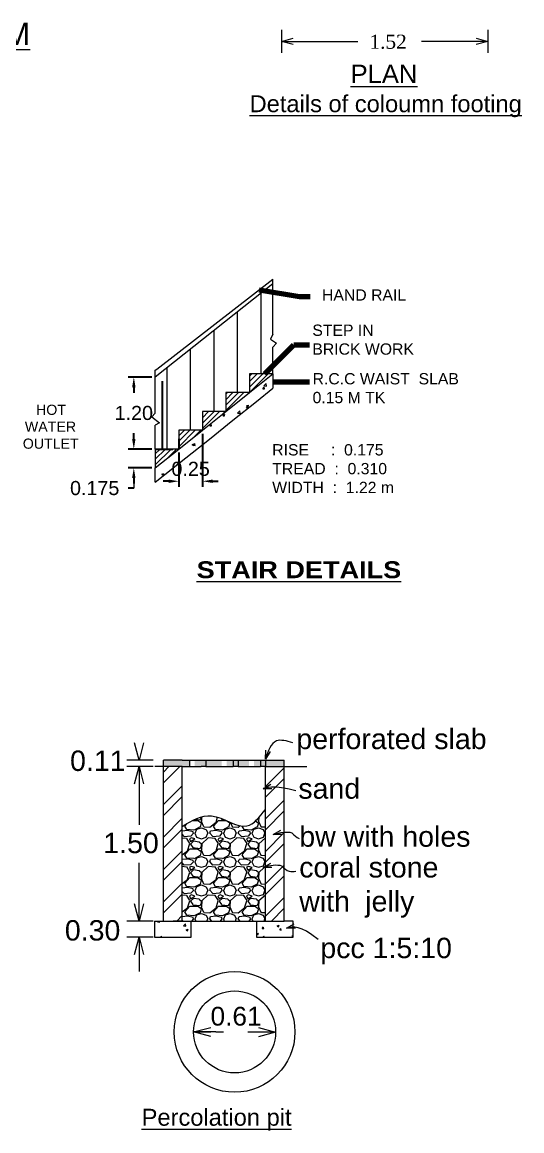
# Model space of a CAD drawing. Header units: metres. Extents: x -56 to 205, y -186 to -77.
# Drawn here: x 62.86 to 71.71, y -146.18 to -126.53 of the extents above; entities that cross this region are included whole.
import ezdxf

# ---------------------------------------------------------------- set-up
doc = ezdxf.new("R2010")
doc.units = ezdxf.units.M
doc.linetypes.add('DOT', pattern=[0.25, 0, -0.25])
doc.layers.add('FLOOR-GROUND', color=7, linetype='Continuous')
doc.styles.get("Standard").update_dxf_attribs({"font": 'arial.ttf', "height": 0.25})
doc.styles.add('style1', font='times.ttf', dxfattribs={"height": 0.5})
doc.dimstyles.get("Standard").update_dxf_attribs({"dimtxt": 0.18, "dimasz": 0.18, "dimexe": 0.18, "dimexo": 0.0625, "dimgap": 0.09, "dimtad": 0, "dimtih": 1, "dimtoh": 1, "dimdec": 4, "dimzin": 0, "dimdsep": 46, "dimtxsty": 'Standard', "dimcen": 0.09, "dimadec": 0, "dimazin": 0, "dimtfac": 1, "dimtdec": 4, "dimtofl": 0, "dimtmove": 0, "dimatfit": 3, "dimfxl": 0, "dimtolj": 1, "dimtzin": 0, "dimarcsym": 0})

# ---------------------------------------------------------------- blocks, each defined once
blk = doc.blocks.new('_Open30')
at = {"color": 0, "linetype": 'ByBlock', "lineweight": -2}
for p, q in [((-1, 0.268), (0, 0)), ((0, 0), (-1, -0.268)), ((0, 0), (-1, 0))]:
    blk.add_line(p, q, dxfattribs=at)
blk = doc.blocks.new('*D8')
at = {"color": 0, "lineweight": -2}
for p, q in [((65.154, -132.823), (64.736, -132.823)), ((65.154, -134.099), (64.736, -134.099))]:
    blk.add_line(p, q, dxfattribs=at)
at = {"color": 0, "linetype": 'DOT'}
for p, q in [((64.836, -133.003), (64.836, -133.243)), ((64.836, -133.919), (64.836, -133.678))]:
    blk.add_line(p, q, dxfattribs=at)
at = {"color": 0}
for points in [[(64.806, -133.003), (64.866, -133.003), (64.836, -132.823)], [(64.806, -133.919), (64.866, -133.919), (64.836, -134.099)]]:
    blk.add_solid(points, dxfattribs=at)
at = {"layer": 'DEFPOINTS', "color": 0}
for p in [(65.217, -132.823), (64.836, -134.099), (65.217, -134.099)]:
    blk.add_point(p, dxfattribs=at)
at = {"color": 0, "lineweight": 20, "insert": (64.836, -133.461), "char_height": 0.25, "attachment_point": 5}
blk.add_mtext('\\A1;1.20', dxfattribs=at)
blk = doc.blocks.new('*D9')
at = {"color": 0, "linetype": 'DOT'}
for p, q in [((64.836, -133.919), (64.836, -133.739)), ((64.836, -134.792), (64.656, -134.792)), ((64.836, -134.612), (64.836, -134.792))]:
    blk.add_line(p, q, dxfattribs=at)
at = {"color": 0, "lineweight": -2}
for p, q in [((65.154, -134.099), (64.736, -134.099)), ((65.154, -134.432), (64.736, -134.432))]:
    blk.add_line(p, q, dxfattribs=at)
at = {"color": 0}
for points in [[(64.806, -133.919), (64.866, -133.919), (64.836, -134.099)], [(64.806, -134.612), (64.866, -134.612), (64.836, -134.432)]]:
    blk.add_solid(points, dxfattribs=at)
at = {"layer": 'DEFPOINTS', "color": 0}
for p in [(65.217, -134.099), (64.836, -134.432), (65.217, -134.432)]:
    blk.add_point(p, dxfattribs=at)
at = {"color": 0, "lineweight": 20, "insert": (64.143, -134.792), "char_height": 0.25, "attachment_point": 5}
blk.add_mtext('\\A1;0.175', dxfattribs=at)
blk = doc.blocks.new('*D10')
at = {"color": 0, "lineweight": -2}
for p, q in [((66.05, -133.828), (66.05, -134.77)), ((65.633, -134.161), (65.633, -134.77))]:
    blk.add_line(p, q, dxfattribs=at)
at = {"color": 0, "linetype": 'DOT'}
for p, q in [((65.453, -134.67), (65.273, -134.67)), ((66.23, -134.67), (66.41, -134.67))]:
    blk.add_line(p, q, dxfattribs=at)
at = {"color": 0}
for points in [[(65.453, -134.64), (65.453, -134.7), (65.633, -134.67)], [(66.23, -134.64), (66.23, -134.7), (66.05, -134.67)]]:
    blk.add_solid(points, dxfattribs=at)
at = {"layer": 'DEFPOINTS', "color": 0}
for p in [(66.05, -133.765), (65.633, -134.099), (66.05, -134.67)]:
    blk.add_point(p, dxfattribs=at)
at = {"color": 0, "lineweight": 20, "insert": (65.842, -134.452), "char_height": 0.25, "attachment_point": 5}
blk.add_mtext('\\A1;0.25', dxfattribs=at)

msp = doc.modelspace()

# ---------------------------------------------------------------- hatches: boundary and pattern name
at = {"lineweight": 20}
h = msp.add_hatch(color=0, dxfattribs=at)
h.paths.add_polyline_path([(65.82434, -139.61254), (65.69421, -139.61254), (65.36153, -139.61254), (65.36153, -139.72826), (65.69421, -139.72826), (65.82434, -139.72826)])
h.paths.add_polyline_path([(67.4991, -139.61254), (67.16642, -139.61254), (67.16642, -139.72826), (67.4991, -139.72826)])
h = msp.add_hatch(color=0, dxfattribs=at)
h.paths.add_polyline_path([(65.82434, -139.61254), (65.69421, -139.61254), (65.36153, -139.61254), (65.36153, -139.72826), (65.69421, -139.72826), (65.82434, -139.72826)])
h.paths.add_polyline_path([(67.4991, -139.61254), (67.16642, -139.61254), (67.16642, -139.72826), (67.4991, -139.72826)])
h = msp.add_hatch(color=0, dxfattribs=at)
h.paths.add_polyline_path([(65.82434, -139.61254), (65.49166, -139.61254), (65.49166, -139.72826), (65.82434, -139.72826)])
h.paths.add_polyline_path([(66.39411, -139.61254), (65.91113, -139.61254), (65.91113, -139.72826), (66.39411, -139.72826)])
h.paths.add_polyline_path([(66.87709, -139.61254), (66.4809, -139.61254), (66.4809, -139.72826), (66.87709, -139.72826)])
h.paths.add_polyline_path([(67.29656, -139.61254), (66.96388, -139.61254), (66.96388, -139.72826), (67.29656, -139.72826)])
h = msp.add_hatch(color=0, dxfattribs=at)
h.paths.add_polyline_path([(65.82434, -139.61254), (65.49166, -139.61254), (65.49166, -139.72826), (65.82434, -139.72826)])
h.paths.add_polyline_path([(66.39411, -139.61254), (65.91113, -139.61254), (65.91113, -139.72826), (66.39411, -139.72826)])
h.paths.add_polyline_path([(66.87709, -139.61254), (66.4809, -139.61254), (66.4809, -139.72826), (66.87709, -139.72826)])
h.paths.add_polyline_path([(67.29656, -139.61254), (66.96388, -139.61254), (66.96388, -139.72826), (67.29656, -139.72826)])

# ---------------------------------------------------------------- linework, layer by layer
for p, q in [((67.44913, -126.67058), (67.44913, -127.07515)), ((71.10909, -126.67058), (71.10909, -127.07515)), ((67.65913, -126.87287), (68.80602, -126.87287)), ((70.89909, -126.87287), (69.93184, -126.87287)), ((67.30007, -131.16855), (65.21652, -132.82252)), ((65.24185, -132.6814), (67.30007, -131.08713)), ((67.30007, -132.06285), (67.30007, -131.08713)), ((67.09172, -132.76534), (67.09172, -131.33394)), ((67.14909, -131.29246), (67.7713, -131.39335)), ((66.67464, -133.0987), (66.67464, -131.66503)), ((66.2583, -133.43207), (66.2583, -131.99553)), ((67.30007, -132.06285), (67.2546, -132.14931)), ((67.2546, -132.14931), (67.36224, -132.22098)), ((67.36224, -132.22098), (67.30007, -132.29638)), ((65.84159, -133.76544), (65.84159, -132.32633)), ((67.30007, -132.76534), (67.30007, -132.29638)), ((65.21652, -132.70102), (65.24185, -132.6814)), ((65.21652, -133.46136), (65.21652, -132.70102)), ((65.42488, -134.09881), (65.42488, -132.65712)), ((66.88336, -132.76534), (66.88336, -133.0987)), ((67.30007, -132.76534), (66.88336, -132.76534)), ((66.88336, -133.0987), (67.30007, -132.76534)), ((67.30007, -132.76534), (67.30007, -133.02149)), ((67.00831, -133.25489), (67.30007, -133.02149)), ((67.48964, -132.90937), (67.95088, -132.90937)), ((66.88336, -133.0987), (66.46665, -133.0987)), ((66.46665, -133.43207), (66.88336, -133.0987)), ((66.46665, -133.0987), (66.46665, -133.43207)), ((66.46665, -133.0987), (66.46665, -133.43207)), ((66.5916, -133.58826), (67.00831, -133.25489)), ((65.21652, -133.46136), (65.1558, -133.52611)), ((65.1558, -133.52611), (65.29207, -133.63356)), ((66.04994, -133.43207), (66.04994, -133.76544)), ((66.04994, -133.76544), (66.46665, -133.43207)), ((66.46665, -133.43207), (66.04994, -133.43207)), ((66.17489, -133.92163), (66.5916, -133.58826)), ((65.29207, -133.63356), (65.21652, -133.67452)), ((65.21652, -134.09881), (65.21652, -133.67452)), ((65.63323, -134.09881), (66.04994, -133.76544)), ((66.04994, -133.76544), (65.63323, -133.76544)), ((65.63323, -133.76544), (65.63323, -134.09881)), ((65.75818, -134.255), (66.17489, -133.92163)), ((64.73475, -134.09881), (64.93657, -134.09881)), ((65.21652, -134.09881), (65.21652, -134.43217)), ((65.21652, -134.43217), (65.63323, -134.09881)), ((65.63323, -134.09881), (65.21652, -134.09881)), ((65.21652, -134.68832), (65.75818, -134.255)), ((64.73475, -134.43085), (64.93657, -134.43085)), ((65.21652, -134.68832), (65.21652, -134.43217)), ((64.83566, -134.61217), (64.83566, -134.79217))]:
    msp.add_line(p, q, dxfattribs=at)
at = {"color": 2, "lineweight": 20}
for p, q in [((66.88336, -132.80738), (66.9254, -132.76534)), ((66.88336, -132.9046), (67.02263, -132.76534)), ((66.88336, -133.00183), (67.11985, -132.76534)), ((66.88512, -133.09729), (67.21708, -132.76534)), ((67.12075, -133.02925), (67.14486, -133.00052)), ((67.12075, -133.02925), (67.15064, -133.03187)), ((67.14126, -132.97598), (67.18021, -132.93539)), ((67.14126, -132.97598), (67.18573, -132.98288)), ((67.15068, -133.03196), (67.1449, -133.00061)), ((67.18578, -132.98296), (67.18025, -132.93547)), ((66.46665, -133.12686), (66.4948, -133.0987)), ((66.46665, -133.22408), (66.59203, -133.0987)), ((66.46665, -133.32131), (66.68926, -133.0987)), ((66.46665, -133.41854), (66.78649, -133.0987)), ((66.67388, -133.46309), (66.71283, -133.4225)), ((66.7184, -133.47007), (66.71287, -133.42258)), ((66.83147, -133.37401), (66.85558, -133.34528)), ((66.83147, -133.37401), (66.85666, -133.37621)), ((66.83431, -133.3359), (66.86933, -133.32245)), ((66.83431, -133.3359), (66.85919, -133.35267)), ((66.86071, -133.37298), (66.85562, -133.34537)), ((66.85923, -133.35276), (66.86937, -133.32254)), ((66.04994, -133.44634), (66.06421, -133.43207)), ((66.04994, -133.54357), (66.16144, -133.43207)), ((66.04994, -133.64079), (66.25866, -133.43207)), ((66.04994, -133.73802), (66.35589, -133.43207)), ((66.39899, -133.4862), (66.45312, -133.43207)), ((66.41416, -133.49718), (66.44917, -133.48374)), ((66.41416, -133.49718), (66.43903, -133.51395)), ((66.43908, -133.51404), (66.44921, -133.48383)), ((66.67388, -133.46309), (66.71836, -133.46999)), ((65.63323, -133.76582), (65.63362, -133.76544)), ((65.63323, -133.86305), (65.73084, -133.76544)), ((65.63323, -133.96028), (65.82807, -133.76544)), ((65.63323, -134.0575), (65.9253, -133.76544)), ((65.91285, -133.87511), (66.02252, -133.76544)), ((66.18352, -133.68738), (66.20763, -133.65865)), ((66.18352, -133.68738), (66.21341, -133.69)), ((66.21345, -133.69009), (66.20767, -133.65874)), ((65.87234, -134.02107), (65.90735, -134.00763)), ((65.89423, -134.03214), (65.91834, -134.00341)), ((65.89725, -134.03794), (65.90739, -134.00772)), ((65.92416, -134.03484), (65.91838, -134.0035)), ((65.21652, -134.18253), (65.30025, -134.09881)), ((65.21652, -134.27976), (65.39748, -134.09881)), ((65.21652, -134.37699), (65.4947, -134.09881)), ((65.42672, -134.26402), (65.59193, -134.09881)), ((65.87234, -134.02107), (65.89721, -134.03785)), ((65.89423, -134.03214), (65.92412, -134.03475)), ((65.60495, -134.37689), (65.62906, -134.34816)), ((65.60495, -134.37689), (65.60573, -134.37696)), ((65.63071, -134.35698), (65.6291, -134.34825)), ((65.33051, -134.54497), (65.36552, -134.53153)), ((65.33051, -134.54497), (65.35539, -134.56174)), ((65.35543, -134.56183), (65.36557, -134.53161))]:
    msp.add_line(p, q, dxfattribs=at)
at = {"color": 0, "linetype": 'ByBlock', "lineweight": 20}
for p, q in [((64.92855, -139.61254), (64.84716, -139.30879)), ((64.92855, -139.61254), (64.84716, -139.30879)), ((65.00994, -139.30879), (64.92855, -139.61254)), ((65.00994, -139.30879), (64.92855, -139.61254)), ((67.16696, -139.59456), (67.17163, -139.4374)), ((67.16696, -139.59456), (67.17163, -139.4374)), ((67.24959, -139.46079), (67.16696, -139.59456)), ((67.24959, -139.46079), (67.16696, -139.59456)), ((64.84716, -140.03201), (64.92855, -139.72826)), ((64.84716, -140.03201), (64.92855, -139.72826)), ((64.84716, -140.03201), (64.92855, -139.72826)), ((64.84716, -140.03201), (64.92855, -139.72826)), ((64.92855, -139.72826), (65.00994, -140.03201)), ((64.92855, -139.72826), (64.92855, -140.03201)), ((64.92855, -139.72826), (65.00994, -140.03201)), ((64.92855, -139.72826), (64.92855, -140.03201)), ((64.92855, -139.72826), (65.00994, -140.03201)), ((64.92855, -139.72826), (64.92855, -140.03201)), ((64.92855, -139.72826), (65.00994, -140.03201)), ((64.92855, -139.72826), (64.92855, -140.03201)), ((67.1253, -140.12046), (67.26125, -140.04146)), ((67.1253, -140.12046), (67.26125, -140.04146)), ((67.28253, -140.12001), (67.1253, -140.12046)), ((67.28253, -140.12001), (67.1253, -140.12046)), ((67.30347, -140.93311), (67.43941, -140.85411)), ((67.30347, -140.93311), (67.43941, -140.85411)), ((67.4607, -140.93267), (67.30347, -140.93311)), ((67.4607, -140.93267), (67.30347, -140.93311)), ((67.1253, -141.51705), (67.26125, -141.43805)), ((67.1253, -141.51705), (67.26125, -141.43805)), ((67.28253, -141.5166), (67.1253, -141.51705)), ((67.28253, -141.5166), (67.1253, -141.51705)), ((64.92855, -142.46444), (64.84716, -142.16068)), ((64.92855, -142.46444), (64.84716, -142.16068)), ((64.92855, -142.46444), (64.84716, -142.16068)), ((64.92855, -142.46444), (64.84716, -142.16068)), ((65.00994, -142.16068), (64.92855, -142.46444)), ((64.92855, -142.46444), (64.92855, -142.16068)), ((65.00994, -142.16068), (64.92855, -142.46444)), ((64.92855, -142.46444), (64.92855, -142.16068)), ((65.00994, -142.16068), (64.92855, -142.46444)), ((64.92855, -142.46444), (64.92855, -142.16068)), ((65.00994, -142.16068), (64.92855, -142.46444)), ((64.92855, -142.46444), (64.92855, -142.16068)), ((67.54025, -142.59177), (67.6762, -142.51277)), ((67.54025, -142.59177), (67.6762, -142.51277)), ((67.69748, -142.59132), (67.54025, -142.59177)), ((67.69748, -142.59132), (67.54025, -142.59177)), ((64.84716, -143.05747), (64.92855, -142.75372)), ((64.84716, -143.05747), (64.92855, -142.75372)), ((64.92855, -142.75372), (65.00994, -143.05747)), ((64.92855, -142.75372), (64.92855, -143.05747)), ((64.92855, -142.75372), (65.00994, -143.05747)), ((64.92855, -142.75372), (64.92855, -143.05747)), ((65.89519, -144.43106), (66.19894, -144.34967)), ((65.89519, -144.43106), (66.19894, -144.34967)), ((67.04361, -144.35435), (67.34736, -144.43574)), ((67.04361, -144.35435), (67.34736, -144.43574)), ((66.19894, -144.51245), (65.89519, -144.43106)), ((65.89519, -144.43106), (66.19894, -144.43106)), ((66.19894, -144.51245), (65.89519, -144.43106)), ((65.89519, -144.43106), (66.19894, -144.43106)), ((67.34736, -144.43574), (66.99241, -144.43574)), ((67.34736, -144.43574), (66.99241, -144.43574)), ((67.34736, -144.43574), (67.04361, -144.51713)), ((67.34736, -144.43574), (67.04361, -144.51713))]:
    msp.add_line(p, q, dxfattribs=at)
at = {"color": 0, "lineweight": 20}
for p, q in [((65.18027, -139.61254), (64.71125, -139.61254)), ((65.18027, -139.61254), (64.71125, -139.61254)), ((65.36153, -142.46444), (65.36153, -139.61254)), ((65.69421, -139.61254), (65.36153, -139.61254)), ((65.69421, -139.61254), (65.36153, -139.61254)), ((65.69421, -139.61254), (66.02689, -139.61254)), ((65.69421, -139.61254), (66.02689, -139.61254)), ((65.82434, -139.61254), (65.82434, -139.72826)), ((65.82434, -139.61254), (65.82434, -139.72826)), ((66.02689, -139.61254), (66.11367, -139.61254)), ((66.02689, -139.61254), (66.11367, -139.61254)), ((66.11367, -139.61254), (66.59665, -139.61254)), ((66.11367, -139.61254), (66.11367, -139.72826)), ((66.11367, -139.61254), (66.59665, -139.61254)), ((66.11367, -139.61254), (66.11367, -139.72826)), ((66.59665, -139.61254), (66.59665, -139.72826)), ((66.59665, -139.61254), (66.68344, -139.61254)), ((66.59665, -139.61254), (66.59665, -139.72826)), ((66.59665, -139.61254), (66.68344, -139.61254)), ((66.68344, -139.61254), (67.07964, -139.61254)), ((66.68344, -139.61254), (66.68344, -139.72826)), ((66.68344, -139.61254), (67.07964, -139.61254)), ((66.68344, -139.61254), (66.68344, -139.72826)), ((67.07964, -139.61254), (67.07964, -139.72826)), ((67.07964, -139.61254), (67.16642, -139.61254)), ((67.07964, -139.61254), (67.07964, -139.72826)), ((67.07964, -139.61254), (67.16642, -139.61254)), ((67.16642, -139.61254), (67.4991, -139.61254)), ((67.16642, -139.61254), (67.16642, -139.72826)), ((67.16642, -139.61254), (67.4991, -139.61254)), ((67.16642, -139.61254), (67.16642, -139.72826)), ((67.4991, -142.46444), (67.4991, -139.61254)), ((65.18027, -139.72826), (64.71125, -139.72826)), ((65.18027, -139.72826), (64.71125, -139.72826)), ((65.18027, -139.72826), (64.71125, -139.72826)), ((65.18027, -139.72826), (64.71125, -139.72826)), ((65.69421, -139.72826), (65.20609, -139.72826)), ((65.69421, -139.72826), (65.20609, -139.72826)), ((65.69421, -142.46444), (65.69421, -139.72826)), ((65.69421, -139.72826), (66.02689, -139.72826)), ((65.69421, -139.72826), (66.02689, -139.72826)), ((66.11367, -139.72826), (66.02689, -139.72826)), ((66.11367, -139.72826), (66.02689, -139.72826)), ((66.11367, -139.72826), (66.59665, -139.72826)), ((66.11367, -139.72826), (66.59665, -139.72826)), ((66.68344, -139.72826), (66.59665, -139.72826)), ((66.68344, -139.72826), (66.59665, -139.72826)), ((66.68344, -139.72826), (67.07964, -139.72826)), ((66.68344, -139.72826), (67.07964, -139.72826)), ((67.16642, -139.72826), (67.07964, -139.72826)), ((67.16642, -139.72826), (67.07964, -139.72826)), ((67.16642, -142.46444), (67.16642, -139.72826)), ((67.16642, -139.72826), (67.90205, -139.72826)), ((67.16642, -139.72826), (67.90205, -139.72826)), ((64.92855, -140.03201), (64.92855, -140.33576)), ((64.92855, -140.03201), (64.92855, -140.76108)), ((64.92855, -140.03201), (64.92855, -140.33576)), ((64.92855, -140.03201), (64.92855, -140.76108)), ((64.92855, -142.16068), (64.92855, -141.43162)), ((64.92855, -142.16068), (64.92855, -141.43162)), ((64.92855, -142.16068), (64.92855, -141.85693)), ((64.92855, -142.16068), (64.92855, -141.85693)), ((65.18027, -142.46444), (64.71125, -142.46444)), ((65.18027, -142.46444), (64.71125, -142.46444)), ((65.18027, -142.46444), (64.71125, -142.46444)), ((65.18027, -142.46444), (64.71125, -142.46444)), ((65.20242, -142.46444), (65.20242, -142.75372)), ((65.20242, -142.46444), (65.36153, -142.46444)), ((65.36153, -142.46444), (65.69421, -142.46444)), ((65.69421, -142.46444), (65.5351, -142.46444)), ((65.69421, -142.46444), (65.5351, -142.46444)), ((65.69421, -142.46444), (67.00732, -142.46444)), ((65.85331, -142.75372), (65.85331, -142.46444)), ((67.00732, -142.46444), (67.00732, -142.75372)), ((67.00732, -142.46444), (67.16642, -142.46444)), ((67.16642, -142.46444), (67.4991, -142.46444)), ((67.65821, -142.46444), (67.4991, -142.46444)), ((67.65821, -142.46444), (67.4991, -142.46444)), ((67.65821, -142.75372), (67.65821, -142.46444)), ((65.18027, -142.75372), (64.71125, -142.75372)), ((65.18027, -142.75372), (64.71125, -142.75372)), ((65.20242, -142.75372), (65.69421, -142.75372)), ((65.69421, -142.75372), (65.85331, -142.75372)), ((67.00732, -142.75372), (67.4991, -142.75372)), ((67.4991, -142.75372), (67.65821, -142.75372)), ((64.92855, -143.05747), (64.92855, -143.36122)), ((64.92855, -143.05747), (64.92855, -143.36122)), ((66.2872, -144.43106), (65.89519, -144.43106)), ((66.2872, -144.43106), (65.89519, -144.43106)), ((66.2872, -144.43106), (66.3579, -144.43106)), ((66.3579, -144.43106), (66.42472, -144.43106)), ((66.99241, -144.43574), (66.85488, -144.43574))]:
    msp.add_line(p, q, dxfattribs=at)
at = {"color": 0, "linetype": 'Continuous', "lineweight": 20}
for p, q in [((65.36153, -139.82574), (65.45901, -139.72826)), ((65.36153, -140.01751), (65.65078, -139.72826)), ((65.36153, -139.82574), (65.45901, -139.72826)), ((65.36153, -140.01751), (65.65078, -139.72826)), ((67.16642, -140.07946), (67.4991, -139.74678)), ((67.16642, -140.07946), (67.4991, -139.74678)), ((65.36153, -140.40105), (65.69421, -140.06837)), ((65.36153, -140.40105), (65.69421, -140.06837)), ((67.16642, -140.27123), (67.4991, -139.93855)), ((67.16642, -140.27123), (67.4991, -139.93855)), ((65.36153, -140.59282), (65.69421, -140.26014)), ((65.36153, -140.59282), (65.69421, -140.26014)), ((67.16642, -140.65478), (67.4991, -140.3221)), ((67.16642, -140.65478), (67.4991, -140.3221)), ((65.36153, -140.97637), (65.69421, -140.64369)), ((65.36153, -140.97637), (65.69421, -140.64369)), ((65.87883, -140.68174), (65.96296, -140.68174)), ((65.92017, -140.66139), (66.00873, -140.67202)), ((65.96257, -140.67956), (66.02839, -140.72512)), ((66.00951, -140.67127), (66.03482, -140.62571)), ((66.0318, -140.69394), (66.0723, -140.79013)), ((66.03683, -140.61713), (66.03307, -140.69614)), ((66.03384, -140.62605), (66.03384, -140.61798)), ((66.2461, -140.78238), (66.33723, -140.68113)), ((66.29208, -140.71286), (66.32051, -140.62402)), ((66.33759, -140.68174), (66.46672, -140.68174)), ((66.38089, -140.64557), (66.38785, -140.65602)), ((66.38842, -140.65683), (66.4171, -140.66027)), ((66.48136, -140.68824), (66.53464, -140.72512)), ((66.99258, -140.69167), (67.04089, -140.72512)), ((67.01383, -140.67113), (67.02123, -140.67202)), ((67.02201, -140.67127), (67.03343, -140.65071)), ((67.04429, -140.69393), (67.08479, -140.79012)), ((67.04852, -140.6341), (67.04557, -140.69613)), ((67.16642, -140.84655), (67.4991, -140.51387)), ((67.16642, -140.84655), (67.4991, -140.51387)), ((65.36153, -141.16814), (65.69421, -140.83546)), ((65.36153, -141.16814), (65.69421, -140.83546)), ((65.78622, -140.85957), (65.69421, -140.86926)), ((65.73985, -140.78238), (65.78126, -140.73637)), ((65.77794, -140.84446), (65.7425, -140.78371)), ((65.90177, -140.85242), (65.77521, -140.8423)), ((65.88673, -140.88372), (65.78548, -140.85841)), ((65.89213, -140.91052), (65.88707, -140.88521)), ((66.00838, -140.79793), (65.90207, -140.85362)), ((65.92173, -140.90978), (65.9521, -140.83891)), ((65.95289, -140.83878), (66.03389, -140.81347)), ((66.02942, -140.72753), (66.00917, -140.79841)), ((66.03356, -140.81336), (66.11456, -140.84373)), ((66.07394, -140.79345), (66.18025, -140.79851)), ((66.11492, -140.8442), (66.14529, -140.91001)), ((66.18037, -140.90915), (66.19556, -140.86865)), ((66.18086, -140.79938), (66.29224, -140.71332)), ((66.29247, -140.85957), (66.19629, -140.86969)), ((66.28419, -140.84446), (66.24875, -140.78371)), ((66.40802, -140.85242), (66.28146, -140.8423)), ((66.39298, -140.88372), (66.29173, -140.85841)), ((66.39838, -140.91052), (66.39332, -140.88521)), ((66.51463, -140.79793), (66.40832, -140.85361)), ((66.42798, -140.90978), (66.45835, -140.83891)), ((66.45914, -140.83878), (66.54014, -140.81347)), ((66.53568, -140.72753), (66.51543, -140.79841)), ((66.53981, -140.81336), (66.62081, -140.84373)), ((66.54809, -140.71781), (66.57854, -140.79012)), ((66.58019, -140.79345), (66.6865, -140.79851)), ((66.62117, -140.8442), (66.65154, -140.91001)), ((66.68662, -140.90915), (66.70181, -140.86865)), ((66.68712, -140.79939), (66.71627, -140.77686)), ((66.79873, -140.85957), (66.70254, -140.86969)), ((66.79045, -140.84446), (66.75501, -140.78371)), ((66.91427, -140.85242), (66.78771, -140.8423)), ((66.89923, -140.88372), (66.79798, -140.85841)), ((66.90463, -140.91052), (66.89957, -140.88521)), ((67.02088, -140.79792), (66.91457, -140.85361)), ((66.93423, -140.90979), (66.9646, -140.83891)), ((66.9654, -140.83878), (67.0464, -140.81347)), ((67.04193, -140.72753), (67.02168, -140.79841)), ((67.04606, -140.81336), (67.12706, -140.84373)), ((67.08644, -140.79345), (67.16642, -140.79726)), ((67.12742, -140.8442), (67.1578, -140.91001)), ((65.72965, -140.96682), (65.69421, -140.92816)), ((65.77078, -141.0013), (65.69421, -140.99492)), ((65.84615, -140.95999), (65.72971, -140.97011)), ((65.82896, -141.0911), (65.77327, -140.99998)), ((65.82069, -141.00578), (65.84094, -141.0564)), ((65.85662, -140.99053), (65.82119, -141.00572)), ((65.89199, -141.05145), (65.84136, -141.10207)), ((65.84148, -141.0562), (65.91742, -141.01064)), ((65.89173, -140.90894), (65.84617, -140.95957)), ((65.91771, -141.01058), (65.85696, -140.99033)), ((65.99416, -141.06619), (65.89291, -141.05101)), ((65.91627, -140.90924), (65.94664, -140.98011)), ((65.94715, -140.98098), (66.03321, -141.00629)), ((66.03604, -141.1041), (65.99554, -141.06866)), ((66.03403, -141.00607), (66.12009, -140.98076)), ((66.15515, -140.99072), (66.03872, -141.09703)), ((66.11926, -140.97952), (66.14457, -140.90864)), ((66.27703, -141.0013), (66.15553, -140.99118)), ((66.23589, -140.96682), (66.18021, -140.90607)), ((66.3524, -140.95999), (66.23596, -140.97011)), ((66.33522, -141.0911), (66.27953, -140.99997)), ((66.32694, -141.00578), (66.34719, -141.0564)), ((66.36287, -140.99053), (66.32744, -141.00572)), ((66.39824, -141.05145), (66.34761, -141.10207)), ((66.34773, -141.0562), (66.42367, -141.01064)), ((66.39798, -140.90894), (66.35241, -140.95956)), ((66.42396, -141.01057), (66.36321, -140.99032)), ((66.50041, -141.06619), (66.39916, -141.05101)), ((66.42252, -140.90923), (66.45289, -140.98011)), ((66.4534, -140.98098), (66.53946, -141.00629)), ((66.5423, -141.1041), (66.5018, -141.06867)), ((66.54028, -141.00607), (66.62634, -140.98076)), ((66.6614, -140.99072), (66.54497, -141.09703)), ((66.62551, -140.97952), (66.65082, -140.90864)), ((66.78329, -141.0013), (66.66179, -140.99118)), ((66.74214, -140.96681), (66.68646, -140.90606)), ((66.85865, -140.95999), (66.74221, -140.97011)), ((66.84147, -141.0911), (66.78578, -140.99997)), ((66.83319, -141.00578), (66.85344, -141.0564)), ((66.86912, -140.99053), (66.83369, -141.00572)), ((66.90449, -141.05145), (66.85386, -141.10207)), ((66.85398, -141.0562), (66.92992, -141.01064)), ((66.90423, -140.90894), (66.85866, -140.95956)), ((66.93021, -141.01057), (66.86946, -140.99032)), ((67.00666, -141.06619), (66.90541, -141.05101)), ((66.92877, -140.90923), (66.95914, -140.98011)), ((66.95965, -140.98098), (67.04571, -141.00629)), ((67.04855, -141.10411), (67.00805, -141.06867)), ((67.04653, -141.00607), (67.13259, -140.98076)), ((67.16642, -140.99184), (67.05122, -141.09703)), ((67.13175, -140.97951), (67.15707, -140.90864)), ((67.16642, -141.23009), (67.4991, -140.89741)), ((67.16642, -141.23009), (67.4991, -140.89741)), ((65.36153, -141.55168), (65.69421, -141.219)), ((65.36153, -141.55168), (65.69421, -141.219)), ((65.69421, -141.29049), (65.78599, -141.21957)), ((65.73985, -141.28863), (65.83098, -141.18738)), ((65.78583, -141.21911), (65.82633, -141.09255)), ((65.83134, -141.18799), (65.96296, -141.18799)), ((65.8411, -141.10152), (65.88161, -141.16227)), ((65.88216, -141.16308), (66.00873, -141.17827)), ((65.96258, -141.18582), (66.02839, -141.23138)), ((66.02942, -141.23378), (66.00917, -141.30466)), ((66.00951, -141.17752), (66.03482, -141.13196)), ((66.0318, -141.20019), (66.0723, -141.29638)), ((66.03813, -141.09607), (66.03307, -141.20239)), ((66.03384, -141.1323), (66.03384, -141.10193)), ((66.18087, -141.30564), (66.29224, -141.21958)), ((66.2461, -141.28863), (66.33723, -141.18738)), ((66.29208, -141.21911), (66.33258, -141.09255)), ((66.33759, -141.18799), (66.46921, -141.18799)), ((66.34736, -141.10152), (66.38786, -141.16227)), ((66.38841, -141.16308), (66.51498, -141.17827)), ((66.46883, -141.18581), (66.53464, -141.23138)), ((66.53568, -141.23378), (66.51543, -141.30466)), ((66.51576, -141.17752), (66.54107, -141.13195)), ((66.53805, -141.20019), (66.57855, -141.29638)), ((66.54438, -141.09607), (66.53932, -141.20238)), ((66.54009, -141.1323), (66.54009, -141.10193)), ((66.68712, -141.30564), (66.79849, -141.21958)), ((66.75235, -141.28862), (66.84348, -141.18737)), ((66.79833, -141.21912), (66.83883, -141.09255)), ((66.84384, -141.18799), (66.97546, -141.18799)), ((66.85361, -141.10152), (66.89411, -141.16227)), ((66.89467, -141.16308), (67.02123, -141.17827)), ((66.97508, -141.18581), (67.04089, -141.23137)), ((67.04193, -141.23378), (67.02168, -141.30466)), ((67.02202, -141.17752), (67.04733, -141.13195)), ((67.04429, -141.20018), (67.08479, -141.29637)), ((67.05063, -141.09607), (67.04557, -141.20238)), ((67.04634, -141.1323), (67.04634, -141.10193)), ((67.16642, -141.42186), (67.4991, -141.08918)), ((67.16642, -141.42186), (67.4991, -141.08918)), ((65.36153, -141.74345), (65.69421, -141.41077)), ((65.36153, -141.74345), (65.69421, -141.41077)), ((65.78622, -141.36582), (65.69421, -141.3755)), ((65.72965, -141.47308), (65.69421, -141.43442)), ((65.84615, -141.46624), (65.72971, -141.47637)), ((65.77794, -141.35071), (65.7425, -141.28996)), ((65.90177, -141.35868), (65.77521, -141.34855)), ((65.88673, -141.38997), (65.78548, -141.36466)), ((65.89173, -141.41519), (65.84616, -141.46581)), ((65.89213, -141.41677), (65.88707, -141.39146)), ((66.00838, -141.30418), (65.90207, -141.35986)), ((65.91627, -141.41549), (65.94664, -141.48636)), ((65.92173, -141.41603), (65.9521, -141.34516)), ((65.95289, -141.34503), (66.03389, -141.31972)), ((66.03356, -141.31961), (66.11456, -141.34998)), ((66.07394, -141.2997), (66.18025, -141.30476)), ((66.11492, -141.35045), (66.14529, -141.41626)), ((66.11926, -141.48577), (66.14457, -141.41489)), ((66.2359, -141.47307), (66.18021, -141.41232)), ((66.18037, -141.4154), (66.19556, -141.3749)), ((66.29247, -141.36582), (66.19628, -141.37594)), ((66.3524, -141.46624), (66.23596, -141.47637)), ((66.28419, -141.35071), (66.24875, -141.28996)), ((66.40802, -141.35868), (66.28146, -141.34855)), ((66.39298, -141.38997), (66.29173, -141.36466)), ((66.39798, -141.41519), (66.35241, -141.46581)), ((66.39838, -141.41677), (66.39332, -141.39146)), ((66.51463, -141.30417), (66.40832, -141.35986)), ((66.42252, -141.41549), (66.45289, -141.48636)), ((66.42798, -141.41604), (66.45835, -141.34516)), ((66.45914, -141.34504), (66.54014, -141.31972)), ((66.53981, -141.31961), (66.62081, -141.34998)), ((66.58019, -141.2997), (66.6865, -141.30476)), ((66.62117, -141.35045), (66.65154, -141.41626)), ((66.62551, -141.48577), (66.65082, -141.41489)), ((66.74215, -141.47307), (66.68646, -141.41232)), ((66.68662, -141.4154), (66.70181, -141.3749)), ((66.79872, -141.36582), (66.70253, -141.37594)), ((66.85865, -141.46624), (66.74222, -141.47637)), ((66.79044, -141.35071), (66.75501, -141.28996)), ((66.91428, -141.35868), (66.78771, -141.34855)), ((66.89923, -141.38997), (66.79798, -141.36466)), ((66.90423, -141.41519), (66.85866, -141.46581)), ((66.90463, -141.41677), (66.89957, -141.39146)), ((67.02088, -141.30417), (66.91456, -141.35986)), ((66.92877, -141.41548), (66.95914, -141.48636)), ((66.93423, -141.41604), (66.9646, -141.34516)), ((66.96539, -141.34504), (67.0464, -141.31972)), ((67.04606, -141.31961), (67.12706, -141.34998)), ((67.08644, -141.2997), (67.16642, -141.30351)), ((67.12742, -141.35045), (67.15779, -141.41626)), ((67.13175, -141.48576), (67.15707, -141.41489)), ((67.47007, -141.50176), (67.4991, -141.47273)), ((67.47007, -141.50176), (67.4991, -141.47273)), ((65.77078, -141.50755), (65.69421, -141.50117)), ((65.82896, -141.59735), (65.77327, -141.50623)), ((65.78583, -141.72536), (65.82633, -141.5988)), ((65.82069, -141.51203), (65.84094, -141.56265)), ((65.85662, -141.49678), (65.82119, -141.51197)), ((65.84111, -141.60777), (65.88161, -141.66852)), ((65.89199, -141.5577), (65.84136, -141.60832)), ((65.84148, -141.56245), (65.91742, -141.51689)), ((65.91771, -141.51683), (65.85696, -141.49658)), ((65.88216, -141.66933), (66.00873, -141.68452)), ((65.99415, -141.57245), (65.8929, -141.55726)), ((65.94715, -141.48722), (66.03321, -141.51254)), ((66.03604, -141.61035), (65.99554, -141.57491)), ((66.00951, -141.68377), (66.03482, -141.63821)), ((66.03813, -141.60232), (66.03307, -141.70864)), ((66.03384, -141.63855), (66.03384, -141.60818)), ((66.03403, -141.51232), (66.12009, -141.48701)), ((66.15515, -141.49697), (66.03872, -141.60328)), ((66.27703, -141.50755), (66.15553, -141.49742)), ((66.33521, -141.59735), (66.27953, -141.50623)), ((66.29208, -141.72536), (66.33258, -141.5988)), ((66.32694, -141.51203), (66.34719, -141.56265)), ((66.36287, -141.49678), (66.32744, -141.51197)), ((66.34736, -141.60777), (66.38786, -141.66852)), ((66.39824, -141.5577), (66.34761, -141.60832)), ((66.34773, -141.56245), (66.42367, -141.51689)), ((66.42396, -141.51683), (66.36321, -141.49658)), ((66.38841, -141.66933), (66.51498, -141.68452)), ((66.5004, -141.57245), (66.39915, -141.55726)), ((66.4534, -141.48722), (66.53946, -141.51254)), ((66.54229, -141.61035), (66.50179, -141.57491)), ((66.51576, -141.68377), (66.54108, -141.6382)), ((66.54438, -141.60232), (66.53932, -141.70864)), ((66.54009, -141.63855), (66.54009, -141.60818)), ((66.54028, -141.51232), (66.62634, -141.48701)), ((66.6614, -141.49697), (66.54497, -141.60328)), ((66.78328, -141.50755), (66.66178, -141.49742)), ((66.84147, -141.59735), (66.78578, -141.50622)), ((66.79833, -141.72537), (66.83883, -141.5988)), ((66.83319, -141.51203), (66.85344, -141.56265)), ((66.86913, -141.49678), (66.83369, -141.51197)), ((66.85361, -141.60777), (66.89411, -141.66852)), ((66.90449, -141.5577), (66.85386, -141.60832)), ((66.85398, -141.56245), (66.92992, -141.51689)), ((66.93021, -141.51683), (66.86946, -141.49658)), ((66.89466, -141.66933), (67.02123, -141.68452)), ((67.00665, -141.57245), (66.9054, -141.55726)), ((66.95965, -141.48722), (67.04571, -141.51254)), ((67.04855, -141.61035), (67.00805, -141.57492)), ((67.02202, -141.68377), (67.04733, -141.6382)), ((67.05063, -141.60232), (67.04557, -141.70863)), ((67.04634, -141.63855), (67.04634, -141.60818)), ((67.04653, -141.51232), (67.13259, -141.48701)), ((67.14573, -141.51699), (67.05121, -141.60328)), ((67.16642, -141.80541), (67.47007, -141.50176)), ((67.16642, -141.80541), (67.47007, -141.50176)), ((67.16642, -141.99718), (67.4991, -141.6645)), ((67.16642, -141.99718), (67.4991, -141.6645)), ((65.36153, -142.12699), (65.69421, -141.79431)), ((65.36153, -142.12699), (65.69421, -141.79431)), ((65.69421, -141.79675), (65.78599, -141.72583)), ((65.78622, -141.87206), (65.69421, -141.88175)), ((65.73985, -141.79488), (65.83098, -141.69363)), ((65.77793, -141.85696), (65.7425, -141.79621)), ((65.90178, -141.86493), (65.77521, -141.85481)), ((65.88673, -141.89622), (65.78548, -141.87091)), ((65.83134, -141.69424), (65.96296, -141.69424)), ((66.00838, -141.81042), (65.90206, -141.86611)), ((65.92173, -141.92229), (65.9521, -141.85141)), ((65.95289, -141.85129), (66.03389, -141.82597)), ((65.96258, -141.69207), (66.02839, -141.73763)), ((66.02942, -141.74003), (66.00917, -141.81091)), ((66.0318, -141.70645), (66.0723, -141.80263)), ((66.03356, -141.82586), (66.11456, -141.85623)), ((66.07394, -141.80595), (66.18025, -141.81101)), ((66.11492, -141.8567), (66.14529, -141.92251)), ((66.18087, -141.8119), (66.29224, -141.72583)), ((66.29247, -141.87206), (66.19628, -141.88219)), ((66.2461, -141.79488), (66.33723, -141.69363)), ((66.28419, -141.85696), (66.24875, -141.79621)), ((66.40803, -141.86493), (66.28146, -141.85481)), ((66.39298, -141.89622), (66.29173, -141.87091)), ((66.33759, -141.69424), (66.46921, -141.69424)), ((66.51463, -141.81042), (66.40831, -141.86611)), ((66.42798, -141.92229), (66.45835, -141.85141)), ((66.45914, -141.85129), (66.54014, -141.82597)), ((66.46883, -141.69207), (66.53464, -141.73763)), ((66.53568, -141.74003), (66.51543, -141.81091)), ((66.53805, -141.70644), (66.57855, -141.80263)), ((66.53981, -141.82586), (66.62081, -141.85623)), ((66.58019, -141.80595), (66.6865, -141.81101)), ((66.62117, -141.8567), (66.65154, -141.92251)), ((66.68712, -141.8119), (66.79849, -141.72584)), ((66.79872, -141.87206), (66.70253, -141.88219)), ((66.75235, -141.79487), (66.84348, -141.69362)), ((66.79044, -141.85696), (66.755, -141.79621)), ((66.91428, -141.86493), (66.78771, -141.85481)), ((66.89923, -141.89622), (66.79798, -141.87091)), ((66.84384, -141.69424), (66.97546, -141.69424)), ((67.02087, -141.81042), (66.91456, -141.86611)), ((66.93423, -141.92229), (66.9646, -141.85141)), ((66.96539, -141.85129), (67.04639, -141.82597)), ((66.97508, -141.69207), (67.04089, -141.73763)), ((67.04193, -141.74003), (67.02168, -141.81091)), ((67.04429, -141.70644), (67.0848, -141.80262)), ((67.04606, -141.82586), (67.12706, -141.85623)), ((67.08644, -141.80595), (67.16642, -141.80975)), ((67.12742, -141.8567), (67.15779, -141.92251)), ((65.36153, -142.31877), (65.69421, -141.98609)), ((65.36153, -142.31877), (65.69421, -141.98609)), ((65.72965, -141.97933), (65.69421, -141.94067)), ((65.77078, -142.0138), (65.69421, -142.00741)), ((65.84615, -141.97249), (65.72972, -141.98262)), ((65.82896, -142.1036), (65.77327, -142.01248)), ((65.82069, -142.01828), (65.84094, -142.06891)), ((65.85662, -142.00303), (65.82119, -142.01822)), ((65.89199, -142.06395), (65.84136, -142.11457)), ((65.84148, -142.06871), (65.91742, -142.02314)), ((65.89173, -141.92144), (65.84616, -141.97206)), ((65.91771, -142.02308), (65.85696, -142.00283)), ((65.89213, -141.92302), (65.88706, -141.89771)), ((65.99415, -142.0787), (65.8929, -142.06351)), ((65.91627, -141.92174), (65.94664, -141.99261)), ((65.94715, -141.99347), (66.03322, -142.01879)), ((66.03403, -142.01857), (66.12009, -141.99326)), ((66.15515, -142.00322), (66.03871, -142.10953)), ((66.11926, -141.99202), (66.14457, -141.92114)), ((66.27703, -142.0138), (66.15553, -142.00367)), ((66.2359, -141.97933), (66.18021, -141.91858)), ((66.18037, -141.92165), (66.19556, -141.88115)), ((66.3524, -141.97249), (66.23597, -141.98262)), ((66.33521, -142.1036), (66.27952, -142.01248)), ((66.32694, -142.01828), (66.34719, -142.06891)), ((66.36287, -142.00303), (66.32744, -142.01822)), ((66.39824, -142.06395), (66.34761, -142.11457)), ((66.34773, -142.06871), (66.42367, -142.02314)), ((66.39798, -141.92144), (66.35241, -141.97206)), ((66.42396, -142.02308), (66.36321, -142.00283)), ((66.39838, -141.92302), (66.39332, -141.89771)), ((66.5004, -142.0787), (66.39915, -142.06351)), ((66.42252, -141.92174), (66.45289, -141.99261)), ((66.4534, -141.99347), (66.53947, -142.01879)), ((66.54028, -142.01857), (66.62634, -141.99326)), ((66.6614, -142.00322), (66.54496, -142.10953)), ((66.6255, -141.99202), (66.65082, -141.92114)), ((66.78328, -142.0138), (66.66178, -142.00367)), ((66.74215, -141.97932), (66.68646, -141.91857)), ((66.68662, -141.92165), (66.70181, -141.88115)), ((66.85866, -141.9725), (66.74222, -141.98262)), ((66.84147, -142.1036), (66.78578, -142.01248)), ((66.83319, -142.01828), (66.85344, -142.06891)), ((66.86913, -142.00303), (66.83369, -142.01822)), ((66.90449, -142.06395), (66.85386, -142.11457)), ((66.85398, -142.06871), (66.92992, -142.02314)), ((66.90422, -141.92143), (66.85866, -141.97206)), ((66.93021, -142.02308), (66.86946, -142.00283)), ((66.90463, -141.92302), (66.89957, -141.89771)), ((67.00665, -142.0787), (66.9054, -142.06351)), ((66.92877, -141.92174), (66.95914, -141.99261)), ((66.95965, -141.99347), (67.04572, -142.01879)), ((67.04653, -142.01857), (67.13259, -141.99326)), ((67.16642, -142.00434), (67.05121, -142.10954)), ((67.13175, -141.99201), (67.15707, -141.92114)), ((67.16642, -142.38072), (67.4991, -142.04804)), ((67.16642, -142.38072), (67.4991, -142.04804)), ((65.69421, -142.30301), (65.78599, -142.23208)), ((65.73985, -142.30113), (65.83098, -142.19988)), ((65.78583, -142.23161), (65.82633, -142.10505)), ((65.83134, -142.20049), (65.96296, -142.20049)), ((65.84111, -142.11402), (65.88161, -142.17477)), ((65.88216, -142.17558), (66.00873, -142.19077)), ((65.96258, -142.19833), (66.02839, -142.24389)), ((66.03604, -142.1166), (65.99554, -142.08116)), ((66.02942, -142.24628), (66.00917, -142.31716)), ((66.00951, -142.19002), (66.03482, -142.14446)), ((66.0318, -142.2127), (66.0723, -142.30889)), ((66.03813, -142.10857), (66.03307, -142.21489)), ((66.03384, -142.1448), (66.03384, -142.11443)), ((66.18087, -142.31815), (66.29224, -142.23209)), ((66.2461, -142.30112), (66.33723, -142.19987)), ((66.29208, -142.23162), (66.33258, -142.10505)), ((66.33759, -142.20049), (66.46921, -142.20049)), ((66.34736, -142.11402), (66.38786, -142.17477)), ((66.38841, -142.17558), (66.51498, -142.19077)), ((66.46883, -142.19832), (66.53464, -142.24389)), ((66.54229, -142.1166), (66.50179, -142.08116)), ((66.53568, -142.24628), (66.51543, -142.31716)), ((66.51576, -142.19002), (66.54108, -142.14445)), ((66.53805, -142.2127), (66.57855, -142.30888)), ((66.54438, -142.10857), (66.53932, -142.21489)), ((66.54009, -142.1448), (66.54009, -142.11443)), ((66.68712, -142.31816), (66.79849, -142.2321)), ((66.75235, -142.30112), (66.84347, -142.19987)), ((66.79833, -142.23162), (66.83883, -142.10506)), ((66.84384, -142.20049), (66.97546, -142.20049)), ((66.85361, -142.11402), (66.89411, -142.17477)), ((66.89466, -142.17558), (67.02123, -142.19077)), ((66.97508, -142.19832), (67.04089, -142.24388)), ((67.04854, -142.1166), (67.00804, -142.08116)), ((67.04193, -142.24628), (67.02168, -142.31716)), ((67.02202, -142.19002), (67.04733, -142.14445)), ((67.0443, -142.21269), (67.0848, -142.30888)), ((67.05063, -142.10857), (67.04557, -142.21488)), ((67.04634, -142.1448), (67.04634, -142.11443)), ((67.27448, -142.46444), (67.4991, -142.23981)), ((67.27448, -142.46444), (67.4991, -142.23981)), ((65.5994, -142.46444), (65.69421, -142.36963)), ((65.5994, -142.46444), (65.69421, -142.36963)), ((65.78622, -142.37831), (65.69421, -142.388)), ((65.71026, -142.46444), (65.69421, -142.44693)), ((65.77793, -142.36321), (65.74249, -142.30246)), ((65.90178, -142.37119), (65.77521, -142.36106)), ((65.88673, -142.40247), (65.78548, -142.37716)), ((65.89172, -142.42769), (65.85865, -142.46444)), ((65.89213, -142.42927), (65.88706, -142.40396)), ((66.00837, -142.31667), (65.90206, -142.37236)), ((65.91627, -142.42799), (65.93189, -142.46444)), ((65.92173, -142.42854), (65.9521, -142.35766)), ((65.95289, -142.35754), (66.03389, -142.33222)), ((66.03356, -142.33211), (66.11456, -142.36248)), ((66.07394, -142.3122), (66.18025, -142.31726)), ((66.11492, -142.36295), (66.14529, -142.42876)), ((66.13134, -142.46444), (66.14457, -142.42739)), ((66.21651, -142.46444), (66.18021, -142.42483)), ((66.18037, -142.4279), (66.19556, -142.3874)), ((66.29247, -142.37831), (66.19628, -142.38844)), ((66.28418, -142.36321), (66.24875, -142.30246)), ((66.40803, -142.37119), (66.28147, -142.36106)), ((66.39298, -142.40247), (66.29173, -142.37716)), ((66.39797, -142.42769), (66.3649, -142.46444)), ((66.39838, -142.42927), (66.39332, -142.40396)), ((66.51462, -142.31667), (66.40831, -142.37235)), ((66.42252, -142.42799), (66.43814, -142.46444)), ((66.42798, -142.42854), (66.45835, -142.35766)), ((66.45914, -142.35754), (66.54014, -142.33222)), ((66.53981, -142.33211), (66.62081, -142.36248)), ((66.58019, -142.3122), (66.6865, -142.31726)), ((66.62117, -142.36295), (66.65154, -142.42876)), ((66.63759, -142.46444), (66.65082, -142.42739)), ((66.72277, -142.46444), (66.68646, -142.42483)), ((66.68662, -142.4279), (66.70181, -142.3874)), ((66.79872, -142.37831), (66.70253, -142.38844)), ((66.79044, -142.36321), (66.755, -142.30246)), ((66.91428, -142.37119), (66.78772, -142.36106)), ((66.89923, -142.40247), (66.79798, -142.37716)), ((66.90422, -142.42768), (66.87115, -142.46444)), ((66.90463, -142.42927), (66.89957, -142.40396)), ((67.02087, -142.31666), (66.91456, -142.37235)), ((66.92877, -142.42799), (66.94439, -142.46444)), ((66.93422, -142.42854), (66.9646, -142.35766)), ((66.96539, -142.35754), (67.04639, -142.33222)), ((67.04606, -142.33211), (67.12706, -142.36248)), ((67.08644, -142.3122), (67.16642, -142.316)), ((67.12742, -142.36295), (67.15779, -142.42876)), ((67.14384, -142.46444), (67.15707, -142.42739)), ((65.25545, -142.47853), (65.26897, -142.46444)), ((65.25545, -142.47853), (65.26897, -142.46444)), ((65.25545, -142.47853), (65.29404, -142.48452)), ((65.25545, -142.47853), (65.29404, -142.48452)), ((65.29412, -142.48469), (65.29177, -142.46444)), ((65.29412, -142.48469), (65.29177, -142.46444)), ((65.71855, -142.55035), (65.75235, -142.51513)), ((65.71855, -142.55035), (65.75235, -142.51513)), ((65.71855, -142.55035), (65.75714, -142.55634)), ((65.71855, -142.55035), (65.75714, -142.55634)), ((65.75723, -142.55652), (65.75244, -142.51531)), ((65.75723, -142.55652), (65.75244, -142.51531)), ((65.76613, -142.62293), (65.79652, -142.61126)), ((65.76613, -142.62293), (65.79652, -142.61126)), ((65.76613, -142.62293), (65.78772, -142.63748)), ((65.76613, -142.62293), (65.78772, -142.63748)), ((65.7878, -142.63768), (65.7966, -142.61146)), ((65.7878, -142.63768), (65.7966, -142.61146)), ((67.11046, -142.59544), (67.13138, -142.57051)), ((67.11046, -142.59544), (67.13138, -142.57051)), ((67.11046, -142.59544), (67.1364, -142.59771)), ((67.11046, -142.59544), (67.1364, -142.59771)), ((67.13648, -142.59791), (67.13147, -142.57071)), ((67.13648, -142.59791), (67.13147, -142.57071)), ((67.37795, -142.55247), (67.40834, -142.54081)), ((67.37795, -142.55247), (67.40834, -142.54081)), ((67.37795, -142.55247), (67.39954, -142.56703)), ((67.37795, -142.55247), (67.39954, -142.56703)), ((67.39963, -142.56723), (67.40842, -142.54101)), ((67.39963, -142.56723), (67.40842, -142.54101)), ((67.4217, -142.62267), (67.44262, -142.59774)), ((67.4217, -142.62267), (67.44262, -142.59774)), ((67.4217, -142.62267), (67.44764, -142.62494)), ((67.4217, -142.62267), (67.44764, -142.62494)), ((67.44772, -142.62514), (67.44271, -142.59794)), ((67.44772, -142.62514), (67.44271, -142.59794)), ((65.30721, -142.75372), (65.32415, -142.73353)), ((65.30721, -142.75372), (65.32415, -142.73353)), ((65.32792, -142.75372), (65.32423, -142.73373)), ((65.32792, -142.75372), (65.32423, -142.73373)), ((65.4254, -142.75372), (65.43192, -142.75122)), ((65.4254, -142.75372), (65.43192, -142.75122)), ((65.43123, -142.75372), (65.432, -142.75142)), ((65.43123, -142.75372), (65.432, -142.75142)), ((67.01336, -142.69243), (67.04374, -142.68077)), ((67.01336, -142.69243), (67.04374, -142.68077)), ((67.01336, -142.69243), (67.03494, -142.70699)), ((67.01336, -142.69243), (67.03494, -142.70699)), ((67.03503, -142.70719), (67.04383, -142.68097)), ((67.03503, -142.70719), (67.04383, -142.68097)), ((67.11949, -142.75372), (67.14167, -142.7306)), ((67.11949, -142.75372), (67.14167, -142.7306)), ((67.14443, -142.75372), (67.14176, -142.73078)), ((67.14443, -142.75372), (67.14176, -142.73078)), ((67.63697, -142.72718), (67.65821, -142.71903)), ((67.63697, -142.72718), (67.65821, -142.71903)), ((67.63697, -142.72718), (67.65821, -142.74151)), ((67.63697, -142.72718), (67.65821, -142.74151))]:
    msp.add_line(p, q, dxfattribs=at)
at = {"color": 0, "lineweight": 20}
for radius in [1.06879, 0.7261]:
    msp.add_circle((66.62128, -144.43106), radius, dxfattribs=at)
for points in [[(67.65003, -139.30492), (67.36319, -139.27347), (67.16456, -139.59403)], [(65.69421, -140.78945), (66.21397, -140.60027), (66.84075, -140.78), (67.16642, -140.48677)], [(65.69421, -140.78945), (66.21397, -140.60027), (66.84075, -140.78), (67.16642, -140.48677)], [(67.46012, -141.49181), (67.58612, -141.58368), (67.70669, -141.58368)], [(67.46012, -141.49181), (67.58612, -141.58368), (67.70669, -141.58368)]]:
    msp.add_spline(points, degree=3, dxfattribs=at)
for points in [[(67.70444, -140.1576), (67.3733, -140.063), (67.24889, -140.09057), (67.12449, -140.11814)], [(67.63828, -140.90788), (67.55146, -140.87566), (67.42706, -140.90323), (67.30266, -140.9308)], [(67.63828, -140.90788), (67.55146, -140.87566), (67.42706, -140.90323), (67.30266, -140.9308)], [(67.46012, -141.49181), (67.3733, -141.45959), (67.24889, -141.48716), (67.12449, -141.51473)], [(67.46012, -141.49181), (67.3733, -141.45959), (67.24889, -141.48716), (67.12449, -141.51473)], [(68.09913, -142.79055), (67.78825, -142.53432), (67.65821, -142.56188), (67.53944, -142.58945)]]:
    msp.add_open_spline(points, degree=3, dxfattribs=at)
msp.add_open_spline([(67.63828, -140.90788), (67.67747, -140.94714), (67.71748, -140.98722), (67.76628, -141.0003), (67.76728, -141.00055)], degree=3, knots=[0, 0, 0, 0, 0.107810931, 0.110061544, 0.110061544, 0.110061544, 0.110061544], dxfattribs=at)
msp.add_open_spline([(67.63828, -140.90788), (67.67747, -140.94714), (67.71748, -140.98722), (67.76628, -141.0003), (67.76728, -141.00055)], degree=3, knots=[0, 0, 0, 0, 0.107810931, 0.110061544, 0.110061544, 0.110061544, 0.110061544], dxfattribs=at)
at = {"lineweight": 20}
for points in [[(64.80566, -133.91881), (64.86566, -133.91881), (64.83566, -134.09881)], [(64.80566, -134.61217), (64.86566, -134.61217), (64.83566, -134.43217)]]:
    msp.add_solid(points, dxfattribs=at)
at = {"layer": 'FLOOR-GROUND', "color": 193, "lineweight": -2}
msp.add_line((65.34152, -134.09881), (65.34152, -132.89881), dxfattribs=at)
at = {"layer": 'FLOOR-GROUND', "color": 192, "lineweight": -2}
msp.add_line((65.63323, -133.91881), (65.63323, -134.09881), dxfattribs=at)
at = {"layer": 'FLOOR-GROUND', "color": 190, "lineweight": -2}
msp.add_line((65.21652, -134.09881), (65.52652, -134.09881), dxfattribs=at)

# ---------------------------------------------------------------- block references
at = {"lineweight": 20, "xscale": 0.2099974463990293, "yscale": 0.2099974463990293, "zscale": 0.2099974463990293, "rotation": 180}
msp.add_blockref('_Open30', (67.44913, -126.87287), dxfattribs=at)
at = {"lineweight": 20, "xscale": 0.2099974463990293, "yscale": 0.2099974463990293, "zscale": 0.2099974463990293}
msp.add_blockref('_Open30', (71.10909, -126.87287), dxfattribs=at)

# ---------------------------------------------------------------- texts
at = {"color": 0, "lineweight": 20}
for s, height, p in [('%%UDETAILS OF RAIN WATER HARVESTING SYSTEM', 0.4, (49.83617, -126.93919)), ('perforated slab', 0.3616076, (67.71569, -139.41796)), ('0.11', 0.361608, (63.7063, -139.80507)), ('sand', 0.361608, (67.75022, -140.2969)), ('bw with holes', 0.3616076, (67.76749, -141.14796)), ('1.50', 0.361608, (64.29532, -141.26136)), ('1.50', 0.361608, (64.29532, -141.26136)), ('coral', 0.361608, (67.76576, -141.69349)), ('stone', 0.361608, (68.99633, -141.69349)), ('with', 0.361608, (67.76576, -142.29617)), ('jelly', 0.361608, (68.93537, -142.29617)), ('0.30', 0.361608, (63.61423, -142.81073)), ('pcc 1:5:10', 0.361608, (68.14043, -143.12287)), ('0.61', 0.332679, (66.19483, -144.31819)), ('0.61', 0.332679, (66.19483, -144.31819)), ('%%UPercolation pit', 0.3, (64.97477, -146.09289))]:
    msp.add_text(s, height=height, dxfattribs=at).set_placement(p)
at = {"lineweight": 20}
msp.add_text('%%UPLAN', height=0.324, dxfattribs=at).set_placement((68.67658, -127.61089))
at = {"lineweight": 20, "attachment_point": 1, "style": 'style1'}
for s, insert, char_height, width in [('1.52', (69.00975, -126.75445), 0.249997, 9.1243772), ('{\\fArial Black|b1|i0|c0|p34;\\LSTAIR DETAILS}', (65.94869, -136.08841), 0.3, 3.718986)]:
    msp.add_mtext(s, dxfattribs=dict(at, insert=insert, char_height=char_height, width=width))
at = {"lineweight": 20, "attachment_point": 1}
for s, insert, char_height, width in [('{\\LDetails of coloumn footing}', (66.88719, -127.82831), 0.2999964, 8.1465676), ('HAND RAIL', (68.16957, -131.26845), 0.2, 1.7230559), ('STEP IN\\PBRICK WORK', (67.99786, -131.89332), 0.2, 2.0508404), ('R.C.C WAIST  SLAB 0.15 M TK', (68.00229, -132.753), 0.2, 2.8783153), ('RISE     :  0.175 TREAD  :  0.310{\\H1.85235x; }\\PWIDTH  :  1.22 m{\\H1.55689x; }', (67.28728, -134.01276), 0.2, 2.5160518)]:
    msp.add_mtext(s, dxfattribs=dict(at, insert=insert, char_height=char_height, width=width))
at = {"color": 0, "lineweight": 20, "insert": (62.79316, -133.31342), "char_height": 0.18, "width": 1.126493, "attachment_point": 1}
msp.add_mtext('{\\W4.443462; }HOT\\P{\\W1.608664; }WATER\\P{\\W1.085817; }OUTLET', dxfattribs=at)

# ---------------------------------------------------------------- dimensions: what is measured, and where the dimension line sits
at = {"lineweight": 20}
for base, p1, p2, text, picture, middle in [((64.83566, -134.09881), (65.21652, -132.82252), (65.21652, -134.09881), '1.20', '*D8', (64.83566, -133.46066)), ((64.83566, -134.43217), (65.21652, -134.09881), (65.21652, -134.43217), '0.175', '*D9', (64.14291, -134.79217))]:
    dim = msp.add_linear_dim(base=base, p1=p1, p2=p2, angle=90, text=text, dimstyle='Standard', override={"dimtxt": 0.22, "dimexe": 0.1, "dimlwd": 65535}, dxfattribs=at)
    dim.commit()
    dim.dimension.update_dxf_attribs({"geometry": picture, "text_midpoint": middle})
dim = msp.add_linear_dim(base=(66.04994, -134.6699), p1=(65.63323, -134.09881), p2=(66.04994, -133.76544), text='0.25', dimstyle='Standard', override={"dimtxt": 0.22, "dimexe": 0.1, "dimtad": 3, "dimlwd": 65535}, dxfattribs=at)
dim.commit()
dim.dimension.update_dxf_attribs({"geometry": '*D10', "text_midpoint": (65.84159, -134.6699), "dimtype": 160})

# ---------------------------------------------------------------- leaders
for points in [[(67.05569, -131.27643), (67.7713, -131.39335), (67.96234, -131.39335)], [(67.15573, -132.76573), (67.67245, -132.2496), (67.94624, -132.2496)], [(67.29164, -132.90937), (67.95088, -132.90937)]]:
    msp.add_leader(points, dimstyle='Standard', override={"dimtxt": 0.22, "dimexe": 0.1, "dimgap": 0.09, "dimtad": 0, "dimfxl": 0.1, "dimlwd": 65535}, dxfattribs=at)

doc.saveas('drawing.dxf')
